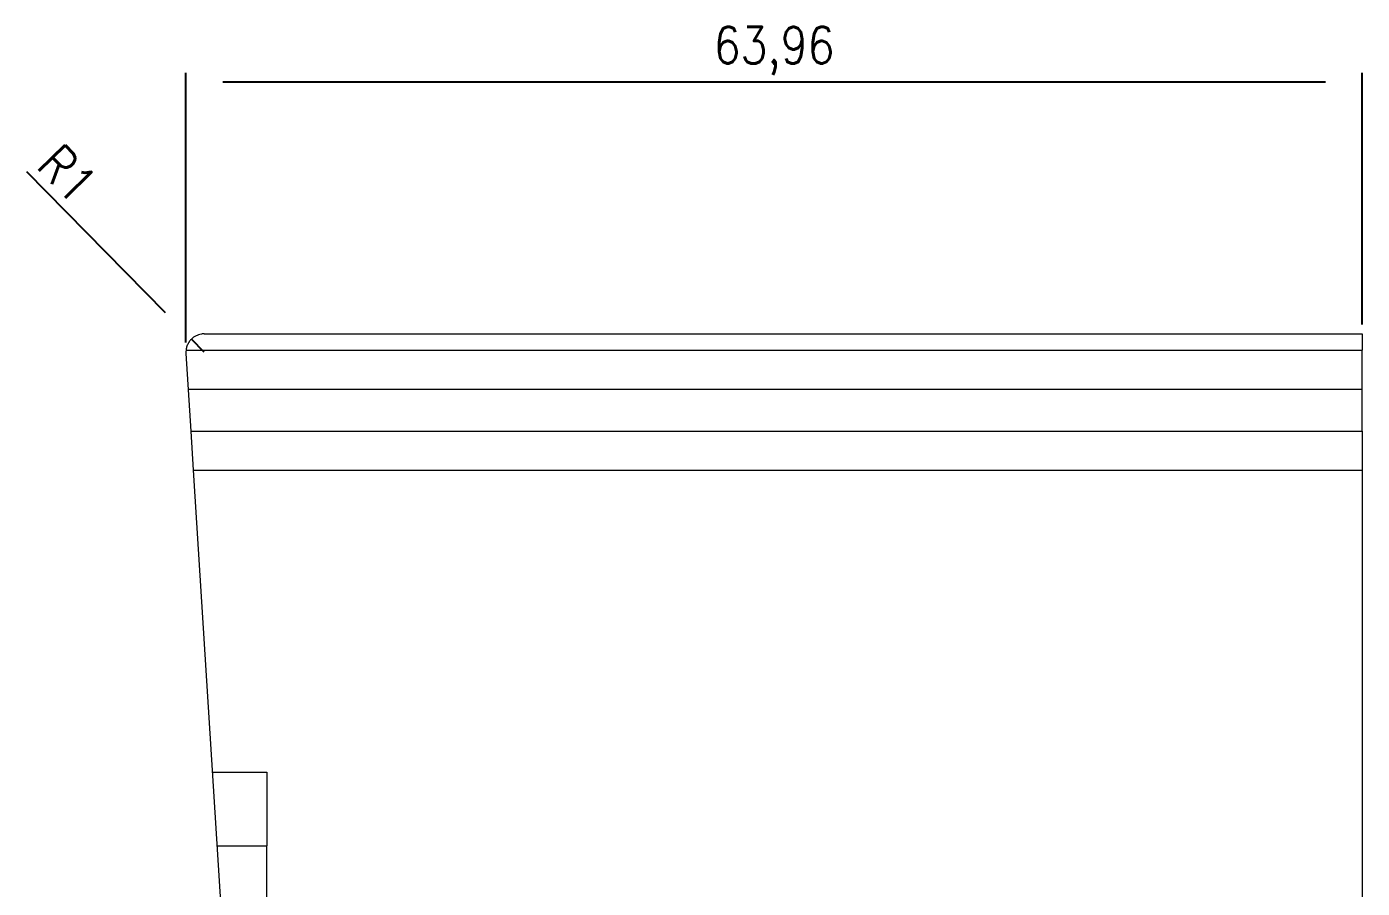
# Model space of a CAD drawing. Header units: millimetres. Extents: x 125275 to 125701, y 643 to 921.
# Drawn here: x 125548.9 to 125621.6, y 855.6 to 902.4 of the extents above; entities that cross this region are included whole.
import ezdxf

# ---------------------------------------------------------------- set-up
doc = ezdxf.new("R2010")
doc.units = ezdxf.units.MM
doc.linetypes.add('DASHED', pattern=[0])
for name, color, linetype in [('DIE_P', 2, 'Continuous'), ('DIM', 4, 'Continuous'), ('TEXT', 4, 'Continuous')]:
    doc.layers.add(name, color=color, linetype=linetype)
doc.styles.get("Standard").update_dxf_attribs({"font": 'txt.shx', "width": 0.85, "bigfont": 'ctxt.shx'})
doc.dimstyles.new('T-2-WX', dxfattribs={"dimtxt": 2, "dimasz": 2, "dimexe": 0.5, "dimexo": 0.5, "dimgap": 0.5, "dimtad": 1, "dimtxsty": 'Standard', "dimblk": 'OPEN30', "dimcen": 0, "dimazin": 3, "dimtfac": 1, "dimtmove": 0, "dimatfit": 3, "dimldrblk": 'OPEN30', "dimlwd": -1, "dimlwe": -1})

# ---------------------------------------------------------------- blocks, each defined once
blk = doc.blocks.new('*u7580')
at = {"layer": 'DIE_P', "color": 11, "linetype": 'Continuous', "lineweight": 13}
for p, q in [((-31.552, 38.983), (31.411, 38.983)), ((31.411, 38.983), (31.411, 38.104)), ((31.411, 33.69), (31.411, 38.104)), ((31.411, 33.69), (31.411, 31.568)), ((31.411, 31.568), (31.411, -36.017))]:
    blk.add_line(p, q, dxfattribs=at)
at = {"layer": 'DIE_P', "color": 2, "linetype": 'Continuous', "lineweight": 13}
for p, q in [((-32.55, 37.92), (-32.284, 33.69)), ((-32.284, 33.69), (-32.15, 31.568)), ((-32.15, 31.568), (-28.477, -26.813))]:
    blk.add_line(p, q, dxfattribs=at)
at = {"layer": 'DIE_P', "color": 155, "linetype": 'Continuous', "lineweight": 13}
for p, q in [((-32.545, 38.104), (31.411, 38.104)), ((-32.284, 33.69), (31.411, 33.69)), ((-32.15, 31.568), (31.411, 31.568))]:
    blk.add_line(p, q, dxfattribs=at)
at = {"layer": 'DIE_P', "color": 155, "linetype": 'DASHED', "lineweight": 13}
for p, q in [((-32.428, 35.983), (31.411, 35.983)), ((-30.865, 11.141), (-28.149, 11.141)), ((-30.865, 11.141), (-28.149, 11.141))]:
    blk.add_line(p, q, dxfattribs=at)
at = {"layer": 'DIE_P', "color": 31, "linetype": 'DASHED', "lineweight": 13}
for p, q in [((-31.117, 15.141), (-28.149, 15.141)), ((-28.149, 15.141), (-28.149, 11.141)), ((-28.149, 3.756), (-28.149, 11.141))]:
    blk.add_line(p, q, dxfattribs=at)
at = {"layer": 'DIE_P', "color": 11, "linetype": 'Continuous', "lineweight": 13}
blk.add_ellipse((-31.552, 37.983), major_axis=(-1, 0), ratio=1, start_param=6.161565, end_param=6.346017, dxfattribs=at)
blk.add_open_spline([(-31.552, 38.983), (-31.559, 38.983), (-31.565, 38.983), (-31.579, 38.982), (-31.599, 38.982), (-31.646, 38.979), (-31.686, 38.974), (-31.766, 38.961), (-31.819, 38.948), (-31.896, 38.922), (-31.922, 38.912), (-31.973, 38.89), (-31.998, 38.878), (-32.073, 38.838), (-32.121, 38.807), (-32.212, 38.736), (-32.256, 38.696), (-32.316, 38.628), (-32.346, 38.592), (-32.373, 38.553), (-32.391, 38.527), (-32.4, 38.513), (-32.442, 38.443), (-32.471, 38.382), (-32.506, 38.284), (-32.516, 38.25), (-32.533, 38.179), (-32.54, 38.142), (-32.545, 38.104)], degree=3, knots=[0, 0, 0, 0, 0.015625, 0.015625, 0.03125, 0.0625, 0.125, 0.125, 0.25, 0.25, 0.3125, 0.3125, 0.375, 0.375, 0.5, 0.5, 0.625, 0.625, 0.6875, 0.71875, 0.71875, 0.75, 0.75, 0.875, 0.875, 0.9375, 0.9375, 1, 1, 1, 1], dxfattribs=at)
blk = doc.blocks.new('*D7592')
at = {"layer": 'Defpoints', "color": 0}
for p in [(125621.564, 899.445), (125621.564, 885.746), (125557.602, 884.775)]:
    blk.add_point(p, dxfattribs=at)
at = {"layer": 'DIM', "color": 0}
for p, q in [((125557.602, 885.275), (125557.602, 899.945)), ((125621.564, 886.246), (125621.564, 899.945)), ((125559.602, 899.445), (125619.564, 899.445))]:
    blk.add_line(p, q, dxfattribs=at)
at = {"layer": 'DIM', "color": 0, "lineweight": 5, "insert": (125589.583, 901.136), "char_height": 2, "attachment_point": 5}
blk.add_mtext('63,96', dxfattribs=at)
blk = doc.blocks.new('_Open30')
blk = doc.blocks.new('*D7593')
at = {"layer": 'Defpoints', "color": 0}
for p in [(125557.901, 885.459), (125558.602, 884.746)]:
    blk.add_point(p, dxfattribs=at)
at = {"layer": 'DIM', "color": 0}
for p, q in [((125556.498, 886.885), (125548.947, 894.563)), ((125558.602, 884.746), (125557.901, 885.459))]:
    blk.add_line(p, q, dxfattribs=at)
at = {"layer": 'DIM', "color": 0, "lineweight": 5, "insert": (125551.161, 894.45), "char_height": 2, "attachment_point": 5, "rotation": 314.52451}
blk.add_mtext('R1', dxfattribs=at)

msp = doc.modelspace()

# ---------------------------------------------------------------- block references
at = {"layer": 'TEXT', "lineweight": 5}
msp.add_blockref('*u7580', (125590.154, 846.763), dxfattribs=at)

# ---------------------------------------------------------------- dimensions: what is measured, and where the dimension line sits
at = {"layer": 'DIM', "lineweight": 5}
dim = msp.add_linear_dim(base=(125621.564, 899.445), p1=(125557.602, 884.775), p2=(125621.564, 885.746), dimstyle='T-2-WX', dxfattribs=at)
dim.commit()
dim.dimension.update_dxf_attribs({"geometry": '*D7592', "text_midpoint": (125589.583, 901.136)})
dim = msp.add_radius_dim(center=(125558.602, 884.746), mpoint=(125557.901, 885.459), dimstyle='T-2-WX', dxfattribs=at)
dim.commit()
dim.dimension.update_dxf_attribs({"geometry": '*D7593', "text_midpoint": (125550.092, 893.398), "dimtype": 164})

doc.saveas('drawing.dxf')
